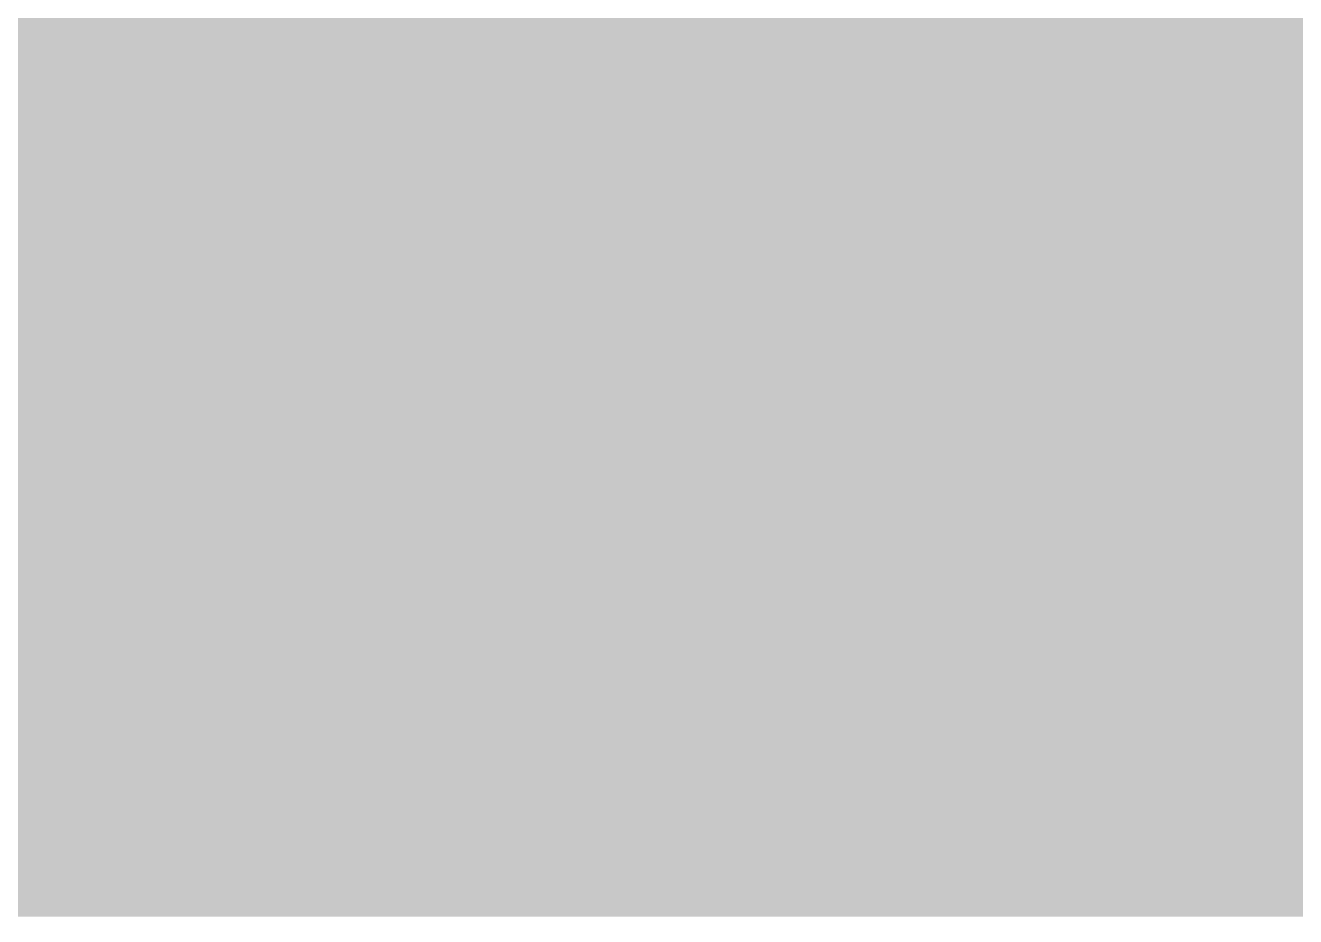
# Model space of a CAD drawing. Header units: millimetres. Extents: x -187664 to 435448, y -313239 to 299894.
# Drawn here: x 334544.2 to 334981.5, y 168344.2 to 168651.1 of the extents above; entities that cross this region are included whole.
import ezdxf
from ezdxf.xclip import XClip

# ---------------------------------------------------------------- set-up
doc = ezdxf.new("R2010")
doc.units = ezdxf.units.MM
doc.header["$XCLIPFRAME"] = 0
doc.set_wipeout_variables(frame=1)
for name, color, linetype in [('000 - CONCRETE_COL_CUT_COLOR_5', 7, 'Continuous'), ('000 - CONCRETE_COL_HATCH_', 7, 'Continuous'), ('000 - CONCRETE_COL_WIPEOUT_', 7, 'Continuous')]:
    doc.layers.add(name, color=color, linetype=linetype)

# ---------------------------------------------------------------- blocks, each defined once
blk = doc.blocks.new('*U4973')
at = {"layer": '000 - CONCRETE_COL_HATCH_'}
h = blk.add_hatch(dxfattribs=at)
h.set_pattern_fill('EARTH', scale=0.5, angle=45)
h.set_pattern_definition([(45, (80451.9618, -870810.918), (0, 4.49012806), [3.175, -3.175]), (45, (80451.12, -870810.076), (0, 4.49012806), [3.175, -3.175]), (45, (80450.278, -870809.234), (0, 4.49012806), [3.175, -3.175]), (135, (80450.278, -870808.673), (-4.49012806, 0), [3.175, -3.175]), (135, (80451.12, -870807.831), (-4.49012806, 0), [3.175, -3.175]), (135, (80451.9618, -870806.989), (-4.49012806, 0), [3.175, -3.175])])
h.paths.add_polyline_path([(0, 0), (40225.98, 0), (40225.98, -458.78), (0, -458.78)])
blk = doc.blocks.new('C-1-PP19-AR-2140-01-D_20260610-100004_ELEVATION_1_EXBOT')
at = {"layer": '000 - CONCRETE_COL_CUT_COLOR_5', "color": 7}
blk.add_blockref('*U4973', (-5983.34, 101300), dxfattribs=at)

msp = doc.modelspace()

# ---------------------------------------------------------------- block references
at = {"color": 7}
ref = msp.add_blockref('C-1-PP19-AR-2140-01-D_20260610-100004_ELEVATION_1_EXBOT', (305191.107, 67502.983), dxfattribs=at)
XClip(ref).set_block_clipping_path([(-3830, 99551.072312549), (30600.5439267242, 118300)])

doc.saveas('drawing.dxf')
